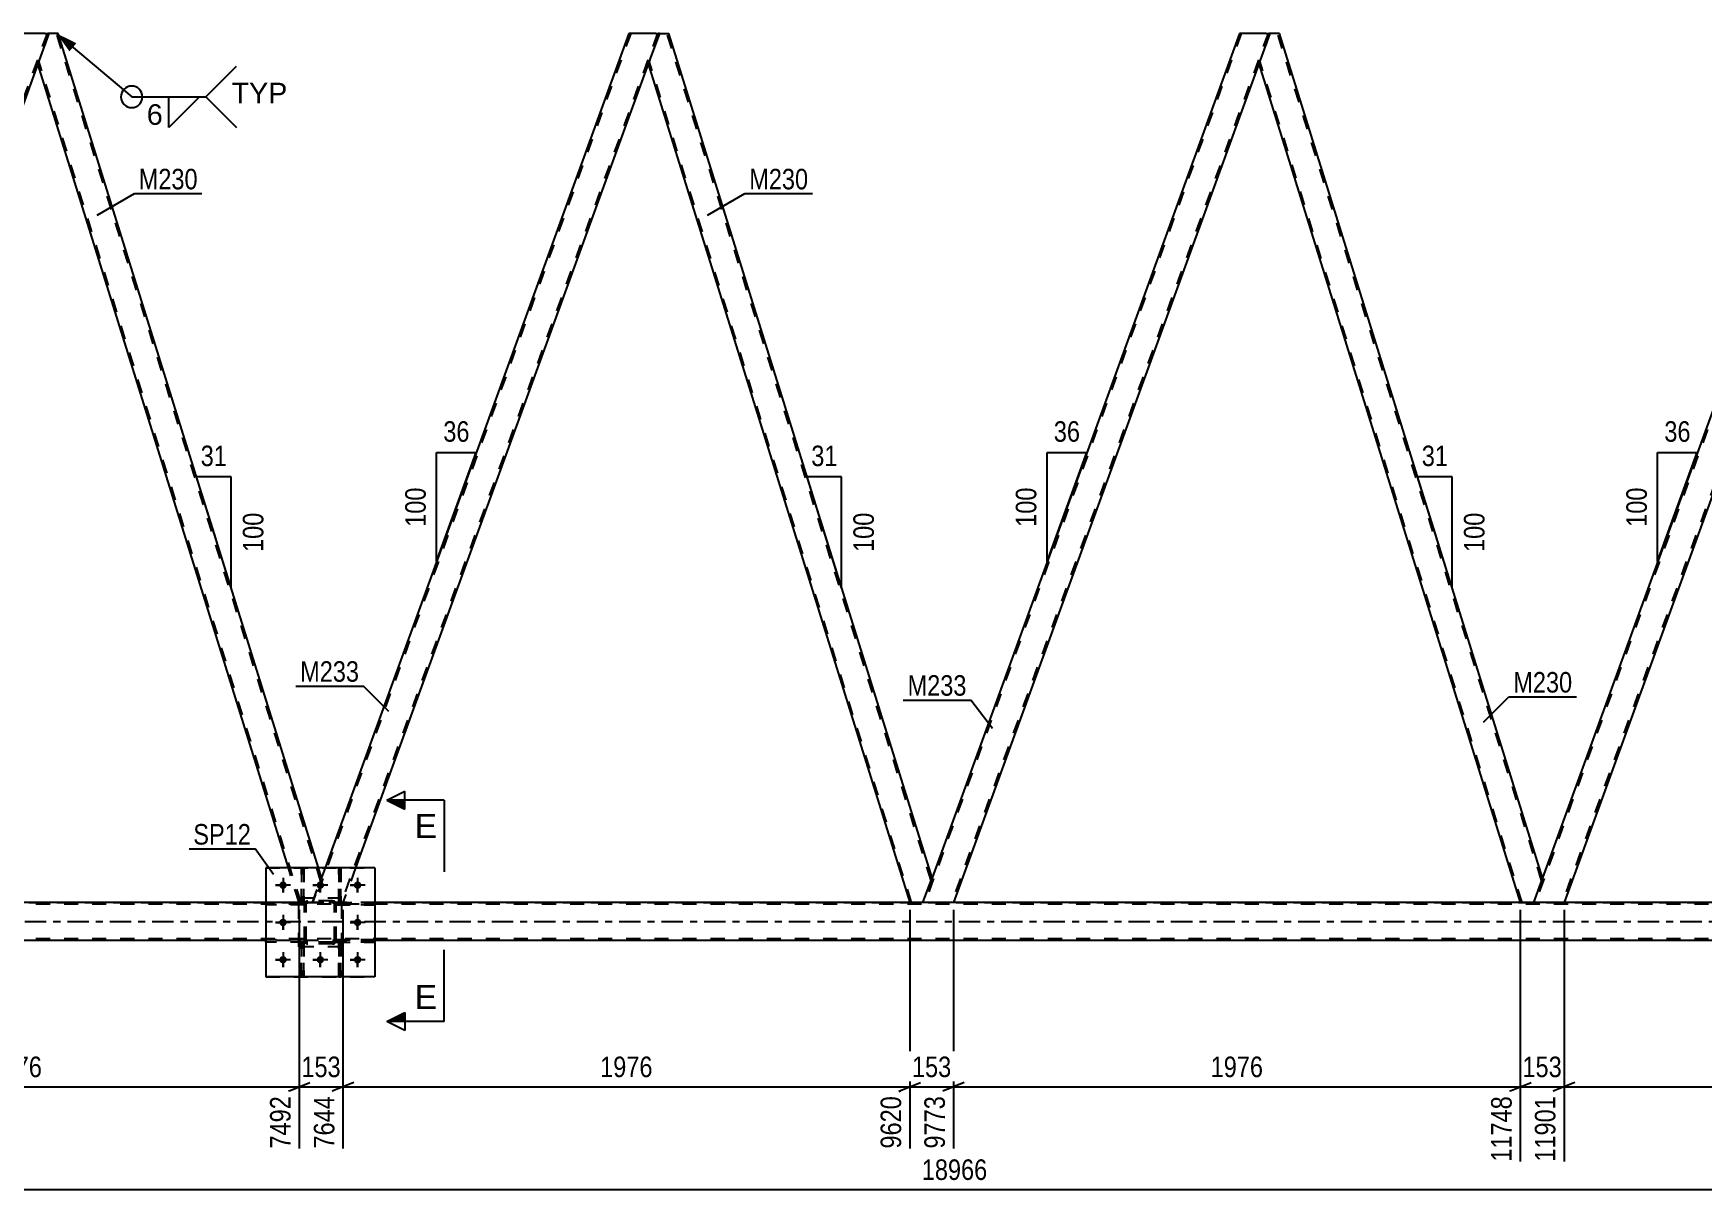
# Model space of a CAD drawing. Header units: millimetres. Extents: x 0 to 841, y 0 to 594.
# Drawn here: x 290.6 to 523.3, y 282 to 443.3 of the extents above; entities that cross this region are included whole.
import ezdxf

# ---------------------------------------------------------------- set-up
doc = ezdxf.new("R2010")
doc.units = ezdxf.units.MM
doc.linetypes.add('DXK_LINE_DOT2', pattern=[3.9198, 1.9599, -1.9599])
doc.linetypes.add('DXK_LINE_DOT3', pattern=[5.9187, 2.979, -0.9799, 0.9799, -0.9799])
doc.styles.add('Arial', font='ARIAL.TTF', dxfattribs={"height": 0.2})
doc.styles.add('Arial Narrow', font='ARIALN.TTF', dxfattribs={"height": 0.2})

# ---------------------------------------------------------------- blocks, each defined once
blk = doc.blocks.new('Part-404166562-4739 - 4656')
at = {"color": 7, "linetype": 'DXK_LINE_DOT2'}
for p, q in [((328.37, 322.04), (322.97, 322.04)), ((322.97, 321.72), (322.97, 322.04)), ((328.37, 321.72), (322.97, 321.72)), ((327.77, 321.72), (327.77, 322.04)), ((328.37, 322.04), (328.37, 321.72))]:
    blk.add_line(p, q, dxfattribs=at)
blk = doc.blocks.new('Part-404166562-4742 - 4656')
at = {"color": 7, "linetype": 'DXK_LINE_DOT2'}
for p, q in [((328.37, 316.84), (322.97, 316.84)), ((322.97, 316.52), (322.97, 316.84)), ((327.77, 316.52), (327.77, 316.84)), ((328.37, 316.84), (328.37, 316.52)), ((328.37, 316.52), (322.97, 316.52))]:
    blk.add_line(p, q, dxfattribs=at)
blk = doc.blocks.new('Part-404166562-4748 - 4656')
at = {"color": 2, "linetype": 'Continuous'}
blk.add_line((333.45, 326.88), (333.13, 326.88), dxfattribs=at)
at = {"color": 7, "linetype": 'DXK_LINE_DOT2'}
for p, q in [((333.13, 326.88), (333.13, 322.03)), ((333.45, 322.03), (333.45, 326.88)), ((333.13, 322.63), (333.45, 322.63)), ((333.13, 322.03), (333.45, 322.03))]:
    blk.add_line(p, q, dxfattribs=at)
blk = doc.blocks.new('Part-404166562-4751 - 4656')
at = {"color": 7, "linetype": 'DXK_LINE_DOT2'}
for p, q in [((328.25, 316.51), (327.93, 316.51)), ((327.93, 316.51), (327.93, 311.68)), ((327.93, 315.91), (328.25, 315.91)), ((328.25, 311.68), (328.25, 316.51)), ((327.93, 311.68), (328.25, 311.68))]:
    blk.add_line(p, q, dxfattribs=at)
blk = doc.blocks.new('Bolt-404166562-4755 - 4656')
at = {"color": 1, "linetype": 'Continuous'}
for p, q in [((324.33, 324.48), (325.03, 324.48)), ((325.37, 325.52), (325.37, 324.82)), ((325.37, 323.44), (325.37, 324.13)), ((326.41, 324.48), (325.72, 324.48)), ((329.53, 324.48), (330.23, 324.48)), ((330.57, 325.52), (330.57, 324.82)), ((330.57, 323.44), (330.57, 324.13)), ((331.61, 324.48), (330.92, 324.48)), ((334.73, 324.48), (335.43, 324.48)), ((335.77, 325.52), (335.77, 324.82)), ((335.77, 323.44), (335.77, 324.13)), ((336.81, 324.48), (336.12, 324.48)), ((324.33, 319.28), (325.03, 319.28)), ((325.37, 320.32), (325.37, 319.62)), ((325.37, 318.24), (325.37, 318.93)), ((326.41, 319.28), (325.72, 319.28)), ((334.73, 319.28), (335.43, 319.28)), ((335.77, 320.32), (335.77, 319.62)), ((335.77, 318.24), (335.77, 318.93)), ((336.81, 319.28), (336.12, 319.28)), ((325.37, 315.12), (325.37, 314.42)), ((330.57, 315.12), (330.57, 314.42)), ((335.77, 315.12), (335.77, 314.42)), ((324.33, 314.08), (325.03, 314.08)), ((325.37, 313.04), (325.37, 313.73)), ((326.41, 314.08), (325.72, 314.08)), ((329.53, 314.08), (330.23, 314.08)), ((330.57, 313.04), (330.57, 313.73)), ((331.61, 314.08), (330.92, 314.08)), ((334.73, 314.08), (335.43, 314.08)), ((335.77, 313.04), (335.77, 313.73)), ((336.81, 314.08), (336.12, 314.08))]:
    blk.add_line(p, q, dxfattribs=at)
blk = doc.blocks.new('Part-404166562-4691 - 4656')
at = {"color": 7, "linetype": 'DXK_LINE_DOT2'}
for p, q in [((338.17, 322.04), (332.77, 322.04)), ((332.77, 322.04), (332.77, 321.72)), ((332.77, 321.72), (338.17, 321.72)), ((333.37, 321.72), (333.37, 322.04)), ((338.17, 321.72), (338.17, 322.04))]:
    blk.add_line(p, q, dxfattribs=at)
blk = doc.blocks.new('Part-404166562-4694 - 4656')
at = {"color": 7, "linetype": 'DXK_LINE_DOT2'}
for p, q in [((338.17, 316.84), (332.77, 316.84)), ((332.77, 316.84), (332.77, 316.52)), ((333.37, 316.52), (333.37, 316.84)), ((338.17, 316.52), (338.17, 316.84)), ((332.77, 316.52), (338.17, 316.52))]:
    blk.add_line(p, q, dxfattribs=at)
blk = doc.blocks.new('Part-404166562-4697 - 4656')
at = {"color": 7, "linetype": 'DXK_LINE_DOT2'}
for p, q in [((328.37, 322.04), (322.97, 322.04)), ((322.97, 322.04), (322.97, 321.72)), ((328.37, 321.72), (322.97, 321.72)), ((327.77, 321.72), (327.77, 322.04)), ((328.37, 321.72), (328.37, 322.04))]:
    blk.add_line(p, q, dxfattribs=at)
blk = doc.blocks.new('Part-404166562-4698 - 4656')
at = {"color": 7, "linetype": 'DXK_LINE_DOT2'}
for p, q in [((328.37, 316.84), (322.97, 316.84)), ((322.97, 316.84), (322.97, 316.52)), ((327.77, 316.52), (327.77, 316.84)), ((328.37, 316.52), (328.37, 316.84)), ((328.37, 316.52), (322.97, 316.52))]:
    blk.add_line(p, q, dxfattribs=at)
blk = doc.blocks.new('Part-404166562-4701 - 4656')
at = {"color": 7, "linetype": 'DXK_LINE_DOT2'}
for p, q in [((327.93, 322.03), (327.93, 326.88)), ((327.93, 326.88), (328.25, 326.88)), ((328.25, 326.88), (328.25, 322.03)), ((327.93, 322.63), (328.25, 322.63)), ((327.93, 322.07), (327.93, 322.03)), ((328.25, 322.03), (327.93, 322.03))]:
    blk.add_line(p, q, dxfattribs=at)
blk = doc.blocks.new('Part-404166562-4704 - 4656')
at = {"color": 7, "linetype": 'DXK_LINE_DOT2'}
for p, q in [((332.77, 321.72), (332.77, 322.04)), ((332.77, 322.04), (338.17, 322.04)), ((338.17, 321.72), (332.77, 321.72)), ((333.37, 321.72), (333.37, 322.04)), ((338.17, 322.04), (338.17, 321.72))]:
    blk.add_line(p, q, dxfattribs=at)
blk = doc.blocks.new('Part-404166562-4707 - 4656')
at = {"color": 7, "linetype": 'DXK_LINE_DOT2'}
for p, q in [((333.13, 322.03), (333.13, 326.88)), ((333.13, 326.88), (333.45, 326.88)), ((333.45, 326.88), (333.45, 322.03)), ((333.13, 322.63), (333.45, 322.63)), ((333.45, 322.03), (333.13, 322.03))]:
    blk.add_line(p, q, dxfattribs=at)
blk = doc.blocks.new('Part-404166562-4745 - 4656')
at = {"color": 2, "linetype": 'Continuous'}
blk.add_line((328.25, 326.88), (327.93, 326.88), dxfattribs=at)
at = {"color": 7, "linetype": 'DXK_LINE_DOT2'}
for p, q in [((327.93, 326.88), (327.93, 322.03)), ((328.25, 322.03), (328.25, 326.88)), ((327.93, 322.63), (328.25, 322.63)), ((327.93, 322.03), (328.25, 322.03))]:
    blk.add_line(p, q, dxfattribs=at)
blk = doc.blocks.new('Part-404166562-4754 - 4656')
at = {"color": 7, "linetype": 'DXK_LINE_DOT2'}
for p, q in [((333.45, 316.51), (333.13, 316.51)), ((333.13, 316.51), (333.13, 311.68)), ((333.13, 315.91), (333.45, 315.91)), ((333.45, 311.68), (333.45, 316.51)), ((333.13, 311.68), (333.45, 311.68))]:
    blk.add_line(p, q, dxfattribs=at)
blk = doc.blocks.new('Part-404166562-4878 - 4656')
at = {"color": 7, "linetype": 'DXK_LINE_DOT2'}
for p, q in [((333.57, 322.68), (327.57, 322.68)), ((327.57, 315.88), (327.57, 322.68)), ((333.57, 315.88), (333.57, 322.68)), ((333.57, 315.88), (327.57, 315.88))]:
    blk.add_line(p, q, dxfattribs=at)
blk = doc.blocks.new('Part-404166562-4774 - 4656')
at = {"color": 7, "linetype": 'DXK_LINE_DOT2'}
for p, q in [((332.77, 316.52), (332.77, 316.84)), ((332.77, 316.84), (338.17, 316.84)), ((333.37, 316.52), (333.37, 316.84)), ((338.17, 316.84), (338.17, 316.52)), ((338.17, 316.52), (332.77, 316.52))]:
    blk.add_line(p, q, dxfattribs=at)
blk = doc.blocks.new('Bolt-404166562-4780 - 4656')
at = {"linetype": 'Continuous'}
for points in [[(325.89, 324.48, -1), (324.85, 324.48, -1)], [(331.09, 324.48, -1), (330.05, 324.48, -1)], [(336.29, 324.48, -1), (335.25, 324.48, -1)], [(325.89, 319.28, -1), (324.85, 319.28, -1)], [(336.29, 319.28, -1), (335.25, 319.28, -1)], [(325.89, 314.08, -1), (324.85, 314.08, -1)], [(331.09, 314.08, -1), (330.05, 314.08, -1)], [(336.29, 314.08, -1), (335.25, 314.08, -1)]]:
    blk.add_hatch(color=1, dxfattribs=at).paths.add_polyline_path(points)
at = {"color": 1, "linetype": 'Continuous'}
for p, q in [((326.41, 324.48), (324.33, 324.48)), ((325.37, 325.52), (325.37, 323.44)), ((331.61, 324.48), (329.53, 324.48)), ((330.57, 325.52), (330.57, 323.44)), ((336.81, 324.48), (334.73, 324.48)), ((335.77, 325.52), (335.77, 323.44)), ((326.41, 319.28), (324.33, 319.28)), ((325.37, 320.32), (325.37, 318.24)), ((336.81, 319.28), (334.73, 319.28)), ((335.77, 320.32), (335.77, 318.24)), ((325.37, 315.12), (325.37, 313.04)), ((330.57, 315.12), (330.57, 313.04)), ((335.77, 315.12), (335.77, 313.04)), ((326.41, 314.08), (324.33, 314.08)), ((331.61, 314.08), (329.53, 314.08)), ((336.81, 314.08), (334.73, 314.08))]:
    blk.add_line(p, q, dxfattribs=at)
blk = doc.blocks.new('Part-404166562-4785 - 4656')
at = {"color": 7, "linetype": 'DXK_LINE_DOT2'}
for p, q in [((458.98, 443.27), (414.86, 322.05)), ((462.73, 443.27), (418.6, 322.05)), ((462.98, 443.27), (461.43, 439.02)), ((462.94, 443.27), (462.83, 443.27)), ((462.98, 443.27), (462.94, 443.27)), ((415.87, 325.52), (414.6, 322.05)), ((418.86, 322.05), (414.6, 322.05))]:
    blk.add_line(p, q, dxfattribs=at)
at = {"color": 2, "linetype": 'Continuous'}
for p, q in [((458.72, 443.27), (415.87, 325.52)), ((462.47, 443.27), (458.72, 443.27)), ((462.47, 443.27), (462.98, 443.27)), ((461.43, 439.02), (418.86, 322.05))]:
    blk.add_line(p, q, dxfattribs=at)
blk = doc.blocks.new('Part-404166562-4790 - 4656')
at = {"color": 2, "linetype": 'Continuous'}
for p, q in [((462.98, 443.27), (461.43, 439.02)), ((464.3, 443.27), (462.98, 443.27)), ((501, 325.52), (464.3, 443.27)), ((461.43, 439.02), (497.89, 322.05)), ((500.73, 324.78), (499.74, 322.05)), ((501, 325.52), (500.73, 324.78))]:
    blk.add_line(p, q, dxfattribs=at)
at = {"color": 7, "linetype": 'DXK_LINE_DOT2'}
for p, q in [((500.87, 325.15), (464.05, 443.27)), ((498.14, 322.05), (461.57, 439.39)), ((500.98, 325.47), (500.73, 324.78)), ((499.74, 322.05), (497.89, 322.05))]:
    blk.add_line(p, q, dxfattribs=at)
blk = doc.blocks.new('Part-404166562-4936 - 4656')
at = {"color": 7, "linetype": 'DXK_LINE_DOT2'}
for p, q in [((373.85, 443.27), (329.72, 322.05)), ((377.59, 443.27), (333.47, 322.05)), ((377.85, 443.27), (376.3, 439.02)), ((377.81, 443.27), (377.7, 443.27)), ((377.85, 443.27), (377.81, 443.27)), ((331.23, 326.88), (329.47, 322.05)), ((335.48, 326.88), (333.73, 322.05)), ((333.73, 322.05), (329.47, 322.05))]:
    blk.add_line(p, q, dxfattribs=at)
at = {"color": 2, "linetype": 'Continuous'}
for p, q in [((373.59, 443.27), (331.23, 326.88)), ((377.34, 443.27), (373.59, 443.27)), ((377.34, 443.27), (377.85, 443.27)), ((376.3, 439.02), (335.48, 326.88))]:
    blk.add_line(p, q, dxfattribs=at)
blk = doc.blocks.new('Part-404166562-4827 - 4656')
at = {"color": 7, "linetype": 'DXK_LINE_DOT2'}
for p, q in [((727.98, 321.81), (64.47, 321.81)), ((152.71, 322.05), (727.98, 322.05)), ((338.17, 322.05), (322.97, 322.05)), ((727.98, 317.01), (64.47, 317.01)), ((338.17, 316.77), (322.97, 316.77))]:
    blk.add_line(p, q, dxfattribs=at)
at = {"color": 2, "linetype": 'Continuous'}
for p, q in [((322.97, 322.05), (167.91, 322.05)), ((578.39, 322.05), (338.17, 322.05)), ((322.97, 316.77), (167.91, 316.77)), ((578.39, 316.77), (338.17, 316.77))]:
    blk.add_line(p, q, dxfattribs=at)
at = {"color": 7, "linetype": 'DXK_LINE_DOT3'}
blk.add_line((64.47, 319.41), (727.98, 319.41), dxfattribs=at)
blk = doc.blocks.new('Part-404166562-4853 - 4656')
at = {"color": 2, "linetype": 'Continuous'}
for p, q in [((338.17, 326.88), (322.97, 326.88)), ((322.97, 326.88), (322.97, 311.68)), ((338.17, 326.88), (338.17, 311.68)), ((338.17, 311.68), (322.97, 311.68))]:
    blk.add_line(p, q, dxfattribs=at)
blk = doc.blocks.new('Part-404166562-4859 - 4656')
at = {"color": 7, "linetype": 'DXK_LINE_DOT2'}
for p, q in [((328.37, 321.8), (328.41, 321.98)), ((328.41, 321.98), (328.37, 321.8)), ((328.37, 316.76), (328.37, 321.8)), ((328.61, 321.8), (328.63, 321.89)), ((328.61, 316.76), (328.61, 321.8)), ((328.63, 321.89), (328.68, 321.97)), ((328.67, 322.24), (328.85, 322.28)), ((328.85, 322.28), (328.67, 322.24)), ((328.68, 321.97), (328.76, 322.02)), ((328.76, 322.02), (328.85, 322.04)), ((332.29, 322.28), (328.85, 322.28)), ((328.85, 322.04), (332.29, 322.04)), ((332.29, 322.28), (332.48, 322.24)), ((332.48, 322.24), (332.29, 322.28)), ((332.29, 322.04), (332.39, 322.02)), ((332.39, 322.02), (332.46, 321.97)), ((332.46, 321.97), (332.52, 321.89)), ((332.52, 321.89), (332.53, 321.8)), ((332.53, 316.76), (332.53, 321.8)), ((332.74, 321.98), (332.77, 321.8)), ((332.77, 321.8), (332.74, 321.98)), ((332.77, 316.76), (332.77, 321.8)), ((328.41, 316.57), (328.37, 316.76)), ((328.37, 316.76), (328.41, 316.57)), ((328.63, 316.66), (328.61, 316.76)), ((328.68, 316.59), (328.63, 316.66)), ((328.76, 316.53), (328.68, 316.59)), ((332.46, 316.59), (332.39, 316.53)), ((332.52, 316.66), (332.46, 316.59)), ((332.53, 316.76), (332.52, 316.66)), ((332.77, 316.76), (332.74, 316.57)), ((332.74, 316.57), (332.77, 316.76)), ((328.85, 316.28), (328.67, 316.31)), ((328.67, 316.31), (328.85, 316.28)), ((328.85, 316.52), (328.76, 316.53)), ((332.29, 316.52), (328.85, 316.52)), ((332.29, 316.28), (328.85, 316.28)), ((332.39, 316.53), (332.29, 316.52)), ((332.48, 316.31), (332.29, 316.28)), ((332.29, 316.28), (332.48, 316.31))]:
    blk.add_line(p, q, dxfattribs=at)
at = {"color": 7, "linetype": 'DXK_LINE_DOT3'}
blk.add_line((330.57, 319.28), (330.57, 319.28), dxfattribs=at)
at = {"color": 7, "linetype": 'DXK_LINE_DOT2'}
for centre, start, end in [((328.85, 321.8), 112.5, 157.5), ((328.85, 321.8), 112.5, 157.5), ((332.29, 321.8), 22.5, 67.5), ((332.29, 321.8), 22.5, 67.5), ((328.85, 316.76), 202.5, 247.5), ((328.85, 316.76), 202.5, 247.5), ((332.29, 316.76), 292.5, 337.5), ((332.29, 316.76), 292.5, 337.5)]:
    blk.add_arc(centre, 0.48, start, end, dxfattribs=at)
blk = doc.blocks.new('Part-404166562-4876 - 4656')
at = {"color": 7, "linetype": 'DXK_LINE_DOT2'}
for p, q in [((322.97, 326.88), (338.17, 326.88)), ((322.97, 326.88), (322.97, 311.68)), ((338.17, 326.88), (338.17, 311.68)), ((322.97, 311.68), (338.17, 311.68))]:
    blk.add_line(p, q, dxfattribs=at)
blk = doc.blocks.new('Part-404166562-4877 - 4656')
at = {"color": 7, "linetype": 'DXK_LINE_DOT2'}
for p, q in [((328.37, 321.8), (328.41, 321.98)), ((328.41, 321.98), (328.37, 321.8)), ((328.37, 316.76), (328.37, 321.8)), ((328.61, 321.8), (328.63, 321.89)), ((328.61, 316.76), (328.61, 321.8)), ((328.63, 321.89), (328.68, 321.97)), ((328.67, 322.24), (328.85, 322.28)), ((328.85, 322.28), (328.67, 322.24)), ((328.68, 321.97), (328.76, 322.02)), ((328.76, 322.02), (328.85, 322.04)), ((332.29, 322.28), (328.85, 322.28)), ((328.85, 322.04), (332.29, 322.04)), ((332.29, 322.28), (332.48, 322.24)), ((332.48, 322.24), (332.29, 322.28)), ((332.29, 322.04), (332.39, 322.02)), ((332.39, 322.02), (332.46, 321.97)), ((332.46, 321.97), (332.52, 321.89)), ((332.52, 321.89), (332.53, 321.8)), ((332.53, 316.76), (332.53, 321.8)), ((332.74, 321.98), (332.77, 321.8)), ((332.77, 321.8), (332.74, 321.98)), ((332.77, 316.76), (332.77, 321.8)), ((328.41, 316.57), (328.37, 316.76)), ((328.37, 316.76), (328.41, 316.57)), ((328.63, 316.66), (328.61, 316.76)), ((328.68, 316.59), (328.63, 316.66)), ((328.76, 316.53), (328.68, 316.59)), ((332.46, 316.59), (332.39, 316.53)), ((332.52, 316.66), (332.46, 316.59)), ((332.53, 316.76), (332.52, 316.66)), ((332.77, 316.76), (332.74, 316.57)), ((332.74, 316.57), (332.77, 316.76)), ((328.85, 316.28), (328.67, 316.31)), ((328.67, 316.31), (328.85, 316.28)), ((328.85, 316.52), (328.76, 316.53)), ((332.29, 316.52), (328.85, 316.52)), ((332.29, 316.28), (328.85, 316.28)), ((332.39, 316.53), (332.29, 316.52)), ((332.48, 316.31), (332.29, 316.28)), ((332.29, 316.28), (332.48, 316.31))]:
    blk.add_line(p, q, dxfattribs=at)
at = {"color": 7, "linetype": 'DXK_LINE_DOT3'}
blk.add_line((330.57, 319.28), (330.57, 319.28), dxfattribs=at)
at = {"color": 7, "linetype": 'DXK_LINE_DOT2'}
for centre, start, end in [((328.85, 321.8), 112.5, 157.5), ((328.85, 321.8), 112.5, 157.5), ((332.29, 321.8), 22.5, 67.5), ((332.29, 321.8), 22.5, 67.5), ((328.85, 316.76), 202.5, 247.5), ((328.85, 316.76), 202.5, 247.5), ((332.29, 316.76), 292.5, 337.5), ((332.29, 316.76), 292.5, 337.5)]:
    blk.add_arc(centre, 0.48, start, end, dxfattribs=at)
blk = doc.blocks.new('Part-404166562-4879 - 4656')
at = {"color": 7, "linetype": 'DXK_LINE_DOT2'}
for p, q in [((333.57, 322.68), (327.57, 322.68)), ((327.57, 315.88), (327.57, 322.68)), ((333.57, 315.88), (333.57, 322.68)), ((333.57, 315.88), (327.57, 315.88))]:
    blk.add_line(p, q, dxfattribs=at)
blk = doc.blocks.new('Part-404166562-4915 - 4656')
at = {"color": 7, "linetype": 'DXK_LINE_DOT2'}
for p, q in [((327.93, 311.68), (327.93, 316.51)), ((327.93, 316.51), (328.25, 316.51)), ((327.93, 315.91), (328.25, 315.91)), ((328.25, 316.51), (328.25, 311.68)), ((328.25, 311.68), (327.93, 311.68))]:
    blk.add_line(p, q, dxfattribs=at)
blk = doc.blocks.new('Part-404166562-4916 - 4656')
at = {"color": 7, "linetype": 'DXK_LINE_DOT2'}
for p, q in [((333.13, 311.68), (333.13, 316.51)), ((333.13, 316.51), (333.45, 316.51)), ((333.13, 315.91), (333.45, 315.91)), ((333.45, 316.51), (333.45, 311.68)), ((333.45, 311.68), (333.13, 311.68))]:
    blk.add_line(p, q, dxfattribs=at)
blk = doc.blocks.new('Part-404166562-4926 - 4656')
at = {"color": 7, "linetype": 'DXK_LINE_DOT2'}
for p, q in [((544.11, 443.27), (499.99, 322.05)), ((547.86, 443.27), (503.74, 322.05)), ((548.11, 443.27), (546.57, 439.02)), ((548.08, 443.27), (547.97, 443.27)), ((548.11, 443.27), (548.08, 443.27)), ((501, 325.52), (499.74, 322.05)), ((503.99, 322.05), (499.74, 322.05))]:
    blk.add_line(p, q, dxfattribs=at)
at = {"color": 2, "linetype": 'Continuous'}
for p, q in [((543.86, 443.27), (501, 325.52)), ((547.6, 443.27), (543.86, 443.27)), ((547.6, 443.27), (548.11, 443.27)), ((546.57, 439.02), (503.99, 322.05))]:
    blk.add_line(p, q, dxfattribs=at)
blk = doc.blocks.new('Part-404166562-4931 - 4656')
at = {"color": 2, "linetype": 'Continuous'}
for p, q in [((377.85, 443.27), (376.3, 439.02)), ((377.85, 443.27), (379.16, 443.27)), ((415.87, 325.52), (379.16, 443.27)), ((376.3, 439.02), (412.76, 322.05)), ((414.6, 322.05), (415.87, 325.52))]:
    blk.add_line(p, q, dxfattribs=at)
at = {"color": 7, "linetype": 'DXK_LINE_DOT2'}
for p, q in [((415.73, 325.15), (378.91, 443.27)), ((413.01, 322.05), (376.43, 439.39)), ((414.6, 322.05), (412.76, 322.05))]:
    blk.add_line(p, q, dxfattribs=at)
blk = doc.blocks.new('Part-404166562-4941 - 4656')
at = {"color": 2, "linetype": 'Continuous'}
for p, q in [((292.71, 443.27), (291.17, 439.02)), ((294.03, 443.27), (292.71, 443.27)), ((330.31, 326.88), (294.03, 443.27)), ((326.12, 326.88), (291.17, 439.02))]:
    blk.add_line(p, q, dxfattribs=at)
at = {"color": 7, "linetype": 'DXK_LINE_DOT2'}
for p, q in [((330.6, 325.15), (293.78, 443.27)), ((327.88, 322.05), (291.3, 439.39)), ((327.62, 322.05), (326.12, 326.88)), ((330.73, 325.52), (330.31, 326.88)), ((329.47, 322.05), (330.73, 325.52)), ((327.62, 322.05), (329.47, 322.05))]:
    blk.add_line(p, q, dxfattribs=at)
blk = doc.blocks.new('Part-404166562-4946 - 4656')
at = {"color": 7, "linetype": 'DXK_LINE_DOT2'}
for p, q in [((288.71, 443.27), (244.59, 322.05)), ((292.46, 443.27), (248.34, 322.05)), ((292.71, 443.27), (291.17, 439.02)), ((292.67, 443.27), (292.56, 443.27)), ((292.71, 443.27), (292.67, 443.27)), ((245.6, 325.52), (244.33, 322.05)), ((248.59, 322.05), (244.33, 322.05))]:
    blk.add_line(p, q, dxfattribs=at)
at = {"color": 2, "linetype": 'Continuous'}
for p, q in [((288.46, 443.27), (245.6, 325.52)), ((292.2, 443.27), (288.46, 443.27)), ((292.2, 443.27), (292.71, 443.27)), ((291.17, 439.02), (248.59, 322.05))]:
    blk.add_line(p, q, dxfattribs=at)
blk = doc.blocks.new('StraightDimension-404166562-30977 - 4656')
at = {"color": 7, "linetype": 'Continuous'}
for p, q in [((327.62, 321.05), (327.62, 287.75)), ((333.73, 321.05), (333.73, 287.75)), ((326.12, 295.76), (329.12, 296.96)), ((327.62, 296.36), (333.73, 296.36)), ((335.23, 296.96), (332.23, 295.76))]:
    blk.add_line(p, q, dxfattribs=at)
at = {"color": 0}
blk.add_wipeout([(334.02, 297.11), (334.02, 301.31), (327.33, 301.31), (327.33, 297.11)], dxfattribs=at)
at = {"color": 0, "linetype": 'Continuous'}
blk.add_wipeout([(333.13, 295.66), (328.93, 295.66), (328.93, 287.15), (333.13, 287.15)], dxfattribs=at)
at = {"color": 3, "style": 'Arial Narrow'}
blk.add_text('153', height=2.863, dxfattribs=at).set_placement((327.93, 297.71))
at = {"color": 3, "linetype": 'Continuous', "style": 'Arial Narrow'}
blk.add_text('7644', height=2.863, rotation=90.0002, dxfattribs=at).set_placement((332.53, 287.75))
blk = doc.blocks.new('StraightDimension-404166562-30978 - 4656')
at = {"color": 7, "linetype": 'Continuous'}
for p, q in [((248.59, 321.05), (248.59, 287.75)), ((327.62, 321.05), (327.62, 287.75)), ((250.09, 296.96), (247.09, 295.76)), ((248.59, 296.36), (327.62, 296.36)), ((326.12, 295.76), (329.12, 296.96))]:
    blk.add_line(p, q, dxfattribs=at)
at = {"color": 0}
blk.add_wipeout([(292.36, 297.11), (292.36, 301.31), (283.85, 301.31), (283.85, 297.11)], dxfattribs=at)
at = {"color": 0, "linetype": 'Continuous'}
blk.add_wipeout([(327.02, 295.66), (322.82, 295.66), (322.82, 287.15), (327.02, 287.15)], dxfattribs=at)
at = {"color": 3, "style": 'Arial Narrow'}
blk.add_text('1976', height=2.863, dxfattribs=at).set_placement((284.45, 297.71))
at = {"color": 3, "linetype": 'Continuous', "style": 'Arial Narrow'}
blk.add_text('7492', height=2.863, rotation=90.0002, dxfattribs=at).set_placement((326.42, 287.75))
blk = doc.blocks.new('StraightDimension-404166562-30976 - 4656')
at = {"color": 7, "linetype": 'Continuous'}
for p, q in [((333.73, 321.05), (333.73, 287.75)), ((412.76, 321.05), (412.76, 287.75)), ((335.23, 296.96), (332.23, 295.76)), ((333.73, 296.36), (412.76, 296.36)), ((411.26, 295.76), (414.26, 296.96))]:
    blk.add_line(p, q, dxfattribs=at)
at = {"color": 0}
blk.add_wipeout([(377.5, 297.11), (377.5, 301.31), (368.99, 301.31), (368.99, 297.11)], dxfattribs=at)
at = {"color": 0, "linetype": 'Continuous'}
blk.add_wipeout([(412.16, 295.66), (407.96, 295.66), (407.96, 287.15), (412.16, 287.15)], dxfattribs=at)
at = {"color": 3, "style": 'Arial Narrow'}
blk.add_text('1976', height=2.863, dxfattribs=at).set_placement((369.59, 297.71))
at = {"color": 3, "linetype": 'Continuous', "style": 'Arial Narrow'}
blk.add_text('9620', height=2.863, rotation=90.0002, dxfattribs=at).set_placement((411.56, 287.75))
blk = doc.blocks.new('StraightDimension-404166562-5814 - 4656')
at = {"color": 7, "linetype": 'Continuous'}
blk.add_line((53.61, 282.02), (784.42, 282.02), dxfattribs=at)
at = {"color": 0}
blk.add_wipeout([(424.18, 282.77), (424.18, 286.97), (413.84, 286.97), (413.84, 282.77)], dxfattribs=at)
at = {"color": 3, "style": 'Arial Narrow'}
blk.add_text('18966', height=2.863, dxfattribs=at).set_placement((414.44, 283.37))
blk = doc.blocks.new('AngleDimension-404166562-34506 - 4656')
at = {"color": 7, "linetype": 'Continuous'}
for p, q in [((401.17, 372.68), (398.44, 381.42)), ((403.26, 381.42), (398.44, 381.42)), ((403.26, 365.95), (398.44, 381.42)), ((403.26, 365.95), (403.26, 381.42))]:
    blk.add_line(p, q, dxfattribs=at)
at = {"color": 0}
for points in [[(403.28, 382.32), (403.28, 386.52), (398.43, 386.52), (398.43, 382.32)], [(408.36, 377.03), (404.16, 377.03), (404.16, 370.35), (408.36, 370.35)]]:
    blk.add_wipeout(points, dxfattribs=at)
at = {"color": 3, "style": 'Arial Narrow'}
blk.add_text('31', height=2.863, dxfattribs=at).set_placement((399.03, 382.92))
blk.add_text('100', height=2.863, rotation=90.0002, dxfattribs=at).set_placement((407.76, 370.95))
blk = doc.blocks.new('AngleDimension-404166562-34492 - 4656')
at = {"color": 7, "linetype": 'Continuous'}
for p, q in [((316.03, 372.68), (313.31, 381.42)), ((318.13, 381.42), (313.31, 381.42)), ((318.13, 365.95), (313.31, 381.42)), ((318.13, 365.95), (318.13, 381.42))]:
    blk.add_line(p, q, dxfattribs=at)
at = {"color": 0}
for points in [[(318.15, 382.32), (318.15, 386.52), (313.29, 386.52), (313.29, 382.32)], [(323.23, 377.03), (319.03, 377.03), (319.03, 370.35), (323.23, 370.35)]]:
    blk.add_wipeout(points, dxfattribs=at)
at = {"color": 3, "style": 'Arial Narrow'}
blk.add_text('31', height=2.863, dxfattribs=at).set_placement((313.89, 382.92))
blk.add_text('100', height=2.863, rotation=90.0002, dxfattribs=at).set_placement((322.63, 370.95))
blk = doc.blocks.new('StraightDimension-404166562-30973 - 4656')
at = {"color": 7, "linetype": 'Continuous'}
for p, q in [((497.89, 321.05), (497.89, 285.92)), ((503.99, 321.05), (503.99, 285.92)), ((496.39, 295.76), (499.39, 296.96)), ((497.89, 296.36), (503.99, 296.36)), ((505.49, 296.96), (502.49, 295.76))]:
    blk.add_line(p, q, dxfattribs=at)
at = {"color": 0}
blk.add_wipeout([(504.29, 297.11), (504.29, 301.31), (497.6, 301.31), (497.6, 297.11)], dxfattribs=at)
at = {"color": 0, "linetype": 'Continuous'}
blk.add_wipeout([(503.39, 295.66), (499.19, 295.66), (499.19, 285.32), (503.39, 285.32)], dxfattribs=at)
at = {"color": 3, "style": 'Arial Narrow'}
blk.add_text('153', height=2.863, dxfattribs=at).set_placement((498.2, 297.71))
at = {"color": 3, "linetype": 'Continuous', "style": 'Arial Narrow'}
blk.add_text('11901', height=2.863, rotation=90.0002, dxfattribs=at).set_placement((502.79, 285.92))
blk = doc.blocks.new('AngleDimension-404166562-34419 - 4656')
at = {"color": 7, "linetype": 'Continuous'}
for p, q in [((431.91, 384.82), (437.45, 384.82)), ((431.91, 369.6), (437.45, 384.82)), ((431.91, 369.6), (431.91, 384.82)), ((436.93, 383.4), (437.45, 384.82))]:
    blk.add_line(p, q, dxfattribs=at)
at = {"color": 0}
for points in [[(437.11, 385.72), (437.11, 389.92), (432.25, 389.92), (432.25, 385.72)], [(431.01, 380.55), (426.81, 380.55), (426.81, 373.86), (431.01, 373.86)]]:
    blk.add_wipeout(points, dxfattribs=at)
at = {"color": 3, "style": 'Arial Narrow'}
blk.add_text('36', height=2.863, dxfattribs=at).set_placement((432.85, 386.32))
blk.add_text('100', height=2.863, rotation=90.0002, dxfattribs=at).set_placement((430.41, 374.46))
blk = doc.blocks.new('StraightDimension-404166562-30972 - 4656')
at = {"color": 7, "linetype": 'Continuous'}
for p, q in [((503.99, 321.05), (503.99, 285.92)), ((583.03, 321.05), (583.03, 285.92)), ((505.49, 296.96), (502.49, 295.76)), ((503.99, 296.36), (583.03, 296.36)), ((581.53, 295.76), (584.53, 296.96))]:
    blk.add_line(p, q, dxfattribs=at)
at = {"color": 0}
blk.add_wipeout([(547.77, 297.11), (547.77, 301.31), (539.25, 301.31), (539.25, 297.11)], dxfattribs=at)
at = {"color": 0, "linetype": 'Continuous'}
blk.add_wipeout([(582.43, 295.66), (578.23, 295.66), (578.23, 285.32), (582.43, 285.32)], dxfattribs=at)
at = {"color": 3, "style": 'Arial Narrow'}
blk.add_text('1976', height=2.863, dxfattribs=at).set_placement((539.85, 297.71))
at = {"color": 3, "linetype": 'Continuous', "style": 'Arial Narrow'}
blk.add_text('13877', height=2.863, rotation=90.0002, dxfattribs=at).set_placement((581.83, 285.92))
blk = doc.blocks.new('StraightDimension-404166562-30974 - 4656')
at = {"color": 7, "linetype": 'Continuous'}
for p, q in [((418.86, 321.05), (418.86, 287.75)), ((497.89, 321.05), (497.89, 285.92)), ((420.36, 296.96), (417.36, 295.76)), ((418.86, 296.36), (497.89, 296.36)), ((496.39, 295.76), (499.39, 296.96))]:
    blk.add_line(p, q, dxfattribs=at)
at = {"color": 0}
blk.add_wipeout([(462.63, 297.11), (462.63, 301.31), (454.12, 301.31), (454.12, 297.11)], dxfattribs=at)
at = {"color": 0, "linetype": 'Continuous'}
blk.add_wipeout([(497.29, 295.66), (493.09, 295.66), (493.09, 285.32), (497.29, 285.32)], dxfattribs=at)
at = {"color": 3, "style": 'Arial Narrow'}
blk.add_text('1976', height=2.863, dxfattribs=at).set_placement((454.72, 297.71))
at = {"color": 3, "linetype": 'Continuous', "style": 'Arial Narrow'}
blk.add_text('11748', height=2.863, rotation=90.0002, dxfattribs=at).set_placement((496.69, 285.92))
blk = doc.blocks.new('StraightDimension-404166562-30975 - 4656')
at = {"color": 7, "linetype": 'Continuous'}
for p, q in [((412.76, 321.05), (412.76, 287.75)), ((418.86, 321.05), (418.86, 287.75)), ((411.26, 295.76), (414.26, 296.96)), ((412.76, 296.36), (418.86, 296.36)), ((420.36, 296.96), (417.36, 295.76))]:
    blk.add_line(p, q, dxfattribs=at)
at = {"color": 0}
blk.add_wipeout([(419.15, 297.11), (419.15, 301.31), (412.47, 301.31), (412.47, 297.11)], dxfattribs=at)
at = {"color": 0, "linetype": 'Continuous'}
blk.add_wipeout([(418.26, 295.66), (414.06, 295.66), (414.06, 287.15), (418.26, 287.15)], dxfattribs=at)
at = {"color": 3, "style": 'Arial Narrow'}
blk.add_text('153', height=2.863, dxfattribs=at).set_placement((413.07, 297.71))
at = {"color": 3, "linetype": 'Continuous', "style": 'Arial Narrow'}
blk.add_text('9773', height=2.863, rotation=90.0002, dxfattribs=at).set_placement((417.66, 287.75))
blk = doc.blocks.new('AngleDimension-404166562-34405 - 4656')
at = {"color": 7, "linetype": 'Continuous'}
for p, q in [((346.77, 384.82), (352.31, 384.82)), ((346.77, 369.6), (352.31, 384.82)), ((346.77, 369.6), (346.77, 384.82)), ((351.8, 383.4), (352.31, 384.82))]:
    blk.add_line(p, q, dxfattribs=at)
at = {"color": 0}
for points in [[(351.97, 385.72), (351.97, 389.92), (347.12, 389.92), (347.12, 385.72)], [(345.87, 380.55), (341.67, 380.55), (341.67, 373.86), (345.87, 373.86)]]:
    blk.add_wipeout(points, dxfattribs=at)
at = {"color": 3, "style": 'Arial Narrow'}
blk.add_text('36', height=2.863, dxfattribs=at).set_placement((347.72, 386.32))
blk.add_text('100', height=2.863, rotation=90.0002, dxfattribs=at).set_placement((345.27, 374.46))
blk = doc.blocks.new('AngleDimension-404166562-34433 - 4656')
at = {"color": 7, "linetype": 'Continuous'}
for p, q in [((517.04, 384.82), (522.58, 384.82)), ((517.04, 369.6), (522.58, 384.82)), ((517.04, 369.6), (517.04, 384.82)), ((522.07, 383.4), (522.58, 384.82))]:
    blk.add_line(p, q, dxfattribs=at)
at = {"color": 0}
for points in [[(522.24, 385.72), (522.24, 389.92), (517.38, 389.92), (517.38, 385.72)], [(516.14, 380.55), (511.94, 380.55), (511.94, 373.86), (516.14, 373.86)]]:
    blk.add_wipeout(points, dxfattribs=at)
at = {"color": 3, "style": 'Arial Narrow'}
blk.add_text('36', height=2.863, dxfattribs=at).set_placement((517.98, 386.32))
blk.add_text('100', height=2.863, rotation=90.0002, dxfattribs=at).set_placement((515.54, 374.46))
blk = doc.blocks.new('AngleDimension-404166562-34520 - 4656')
at = {"color": 7, "linetype": 'Continuous'}
for p, q in [((486.3, 372.68), (483.58, 381.42)), ((488.4, 381.42), (483.58, 381.42)), ((488.4, 365.95), (483.58, 381.42)), ((488.4, 365.95), (488.4, 381.42))]:
    blk.add_line(p, q, dxfattribs=at)
at = {"color": 0}
for points in [[(488.42, 382.32), (488.42, 386.52), (483.56, 386.52), (483.56, 382.32)], [(493.5, 377.03), (489.3, 377.03), (489.3, 370.35), (493.5, 370.35)]]:
    blk.add_wipeout(points, dxfattribs=at)
at = {"color": 3, "style": 'Arial Narrow'}
blk.add_text('31', height=2.863, dxfattribs=at).set_placement((484.16, 382.92))
blk.add_text('100', height=2.863, rotation=90.0002, dxfattribs=at).set_placement((492.9, 370.95))
blk = doc.blocks.new('Mark-404166562-4849 - 4656')
at = {"color": 0}
blk.add_wipeout([(320.9, 330.14), (320.9, 333.14), (312.86, 333.14), (312.86, 330.14)], dxfattribs=at)
blk.add_wipeout([(320.9, 330.14), (320.9, 333.14), (312.86, 333.14), (312.86, 330.14)], dxfattribs=at)
at = {"color": 30, "linetype": 'Continuous'}
for p in [(312.26, 329.54), (324.03, 325.95)]:
    blk.add_line(p, (321.5, 329.54), dxfattribs=at)
at = {"color": 3, "style": 'Arial Narrow'}
blk.add_text('SP12', height=2.863, dxfattribs=at).set_placement((312.86, 330.14))
blk = doc.blocks.new('WeldMark-404166562-30472 - 4656')
at = {"linetype": 'Continuous'}
blk.add_hatch(color=30, dxfattribs=at).paths.add_polyline_path([(295.59, 440.76), (293.78, 443.27), (296.56, 441.91)])
at = {"color": 30, "linetype": 'Continuous'}
blk.add_line((293.78, 443.27), (304.27, 434.42), dxfattribs=at)
at = {"color": 3, "linetype": 'Continuous'}
for q in [(318.88, 438.71), (318.88, 430.14)]:
    blk.add_line((314.59, 434.42), q, dxfattribs=at)
blk.add_arc((304.27, 434.42), 1.5, 90, 270, dxfattribs=at)
at = {"color": 0}
blk.add_wipeout([(308.79, 430.32), (308.79, 433.72), (306.17, 433.72), (306.17, 430.32)], dxfattribs=at)
at = {"color": 30, "linetype": 'Continuous'}
blk.add_line((304.27, 434.42), (314.59, 434.42), dxfattribs=at)
at = {"color": 3, "linetype": 'Continuous'}
for p, q in [((309.45, 434.42), (313.74, 434.42)), ((313.74, 434.42), (309.45, 430.14)), ((309.45, 430.14), (309.45, 434.42))]:
    blk.add_line(p, q, dxfattribs=at)
blk.add_arc((304.27, 434.42), 1.5, 270, 90, dxfattribs=at)
at = {"color": 3, "style": 'Arial'}
blk.add_text('6', height=2.87, dxfattribs=at).set_placement((306.37, 430.52))
at = {"color": 0, "linetype": 'Continuous'}
blk.add_wipeout([(325.97, 433.52), (325.97, 436.52), (318.19, 436.52), (318.19, 433.52)], dxfattribs=at)
blk.add_wipeout([(325.97, 433.52), (325.97, 436.52), (318.19, 436.52), (318.19, 433.52)], dxfattribs=at)
at = {"color": 3, "linetype": 'Continuous', "style": 'Arial'}
blk.add_text('TYP', height=2.865, dxfattribs=at).set_placement((318.19, 433.52))
blk = doc.blocks.new('Mark-404166562-53089 - 4656')
at = {"color": 0}
blk.add_wipeout([(398.6, 421.52), (398.6, 424.52), (390.38, 424.52), (390.38, 421.52)], dxfattribs=at)
blk.add_wipeout([(398.6, 421.52), (398.6, 424.52), (390.38, 424.52), (390.38, 421.52)], dxfattribs=at)
at = {"color": 30, "linetype": 'Continuous'}
for p, q in [((384.58, 417.92), (389.78, 420.92)), ((389.78, 420.92), (399.2, 420.92))]:
    blk.add_line(p, q, dxfattribs=at)
at = {"color": 3, "style": 'Arial Narrow'}
blk.add_text('M230', height=2.863, dxfattribs=at).set_placement((390.38, 421.52))
blk = doc.blocks.new('SectionMark-404166562-6022 - 4656')
at = {"linetype": 'Continuous'}
for points in [[(342.34, 336.33), (342.34, 335.08), (339.84, 336.33)], [(342.34, 306.7), (342.34, 305.45), (339.84, 305.45)]]:
    blk.add_hatch(color=6, dxfattribs=at).paths.add_polyline_path(points)
at = {"color": 6, "linetype": 'Continuous'}
for p, q in [((339.84, 336.33), (342.34, 337.58)), ((342.34, 335.08), (342.34, 337.58)), ((347.84, 336.33), (339.84, 336.33)), ((339.84, 336.33), (342.34, 335.08)), ((339.84, 305.45), (342.34, 306.7)), ((347.84, 305.45), (339.84, 305.45)), ((342.34, 304.2), (339.84, 305.45)), ((342.34, 306.7), (342.34, 304.2))]:
    blk.add_line(p, q, dxfattribs=at)
at = {"color": 0, "linetype": 'Continuous'}
for points in [[(346.84, 331.08), (346.84, 334.58), (343.73, 334.58), (343.73, 331.08)], [(346.84, 307.2), (346.84, 310.7), (343.73, 310.7), (343.73, 307.2)]]:
    blk.add_wipeout(points, dxfattribs=at)
at = {"color": 6, "linetype": 'Continuous'}
for p, q in [((347.84, 336.33), (347.84, 326.33)), ((347.84, 305.45), (347.84, 315.45))]:
    blk.add_line(p, q, dxfattribs=at)
at = {"color": 3, "linetype": 'Continuous', "style": 'Arial'}
for p in [(343.73, 331.08), (343.73, 307.2)]:
    blk.add_text('E', height=3.34, dxfattribs=at).set_placement(p)
blk = doc.blocks.new('Mark-404166562-53059 - 4656')
at = {"color": 0}
blk.add_wipeout([(420.68, 350.9), (420.68, 353.9), (412.46, 353.9), (412.46, 350.9)], dxfattribs=at)
blk.add_wipeout([(420.68, 350.9), (420.68, 353.9), (412.46, 353.9), (412.46, 350.9)], dxfattribs=at)
at = {"color": 30, "linetype": 'Continuous'}
for p in [(411.86, 350.3), (424.29, 346.31)]:
    blk.add_line(p, (421.28, 350.3), dxfattribs=at)
at = {"color": 3, "style": 'Arial Narrow'}
blk.add_text('M233', height=2.863, dxfattribs=at).set_placement((412.46, 350.9))
blk = doc.blocks.new('Mark-404166562-53062 - 4656')
at = {"color": 0}
blk.add_wipeout([(505.14, 351.34), (505.14, 354.34), (496.92, 354.34), (496.92, 351.34)], dxfattribs=at)
blk.add_wipeout([(505.14, 351.34), (505.14, 354.34), (496.92, 354.34), (496.92, 351.34)], dxfattribs=at)
at = {"color": 30, "linetype": 'Continuous'}
for p, q in [((492.78, 347.2), (496.32, 350.74)), ((496.32, 350.74), (505.74, 350.74))]:
    blk.add_line(p, q, dxfattribs=at)
at = {"color": 3, "style": 'Arial Narrow'}
blk.add_text('M230', height=2.863, dxfattribs=at).set_placement((496.92, 351.34))
blk = doc.blocks.new('Mark-404166562-53092 - 4656')
at = {"color": 0}
blk.add_wipeout([(335.98, 352.85), (335.98, 355.85), (327.76, 355.85), (327.76, 352.85)], dxfattribs=at)
blk.add_wipeout([(335.98, 352.85), (335.98, 355.85), (327.76, 355.85), (327.76, 352.85)], dxfattribs=at)
at = {"color": 30, "linetype": 'Continuous'}
for p in [(327.16, 352.25), (340.11, 348.71)]:
    blk.add_line(p, (336.58, 352.25), dxfattribs=at)
at = {"color": 3, "style": 'Arial Narrow'}
blk.add_text('M233', height=2.863, dxfattribs=at).set_placement((327.76, 352.85))
blk = doc.blocks.new('Mark-404166562-53095 - 4656')
at = {"color": 0}
blk.add_wipeout([(313.47, 421.52), (313.47, 424.52), (305.25, 424.52), (305.25, 421.52)], dxfattribs=at)
blk.add_wipeout([(313.47, 421.52), (313.47, 424.52), (305.25, 424.52), (305.25, 421.52)], dxfattribs=at)
at = {"color": 30, "linetype": 'Continuous'}
for p, q in [((299.45, 417.92), (304.65, 420.92)), ((304.65, 420.92), (314.07, 420.92))]:
    blk.add_line(p, q, dxfattribs=at)
at = {"color": 3, "style": 'Arial Narrow'}
blk.add_text('M230', height=2.863, dxfattribs=at).set_placement((305.25, 421.52))

msp = doc.modelspace()

# ---------------------------------------------------------------- block references
for name in ['Part-404166562-4946 - 4656', 'Part-404166562-4941 - 4656', 'Part-404166562-4936 - 4656', 'Part-404166562-4931 - 4656', 'Part-404166562-4785 - 4656', 'Part-404166562-4790 - 4656', 'Part-404166562-4926 - 4656', 'Part-404166562-4853 - 4656', 'Part-404166562-4876 - 4656', 'Part-404166562-4701 - 4656', 'Part-404166562-4745 - 4656', 'Part-404166562-4748 - 4656', 'Part-404166562-4707 - 4656', 'Bolt-404166562-4755 - 4656', 'Bolt-404166562-4780 - 4656', 'Part-404166562-4827 - 4656', 'Part-404166562-4739 - 4656', 'Part-404166562-4697 - 4656', 'Part-404166562-4878 - 4656', 'Part-404166562-4879 - 4656', 'Part-404166562-4859 - 4656', 'Part-404166562-4877 - 4656', 'Part-404166562-4691 - 4656', 'Part-404166562-4704 - 4656', 'Part-404166562-4742 - 4656', 'Part-404166562-4698 - 4656', 'Part-404166562-4694 - 4656', 'Part-404166562-4774 - 4656', 'Part-404166562-4751 - 4656', 'Part-404166562-4915 - 4656', 'Part-404166562-4754 - 4656', 'Part-404166562-4916 - 4656']:
    msp.add_blockref(name, (0, 0))

# ---------------------------------------------------------------- next in the draw order: block references
msp.add_blockref('StraightDimension-404166562-30977 - 4656', (0, 0))

# ---------------------------------------------------------------- next in the draw order: block references
for name in ['StraightDimension-404166562-30978 - 4656', 'StraightDimension-404166562-30976 - 4656']:
    msp.add_blockref(name, (0, 0))

# ---------------------------------------------------------------- next in the draw order: block references
msp.add_blockref('StraightDimension-404166562-5814 - 4656', (0, 0))

# ---------------------------------------------------------------- next in the draw order: block references
for name in ['WeldMark-404166562-30472 - 4656', 'Mark-404166562-53095 - 4656', 'Mark-404166562-53089 - 4656', 'AngleDimension-404166562-34405 - 4656', 'AngleDimension-404166562-34419 - 4656', 'AngleDimension-404166562-34433 - 4656', 'AngleDimension-404166562-34492 - 4656', 'AngleDimension-404166562-34506 - 4656', 'AngleDimension-404166562-34520 - 4656', 'Mark-404166562-53092 - 4656', 'Mark-404166562-53059 - 4656', 'Mark-404166562-53062 - 4656', 'SectionMark-404166562-6022 - 4656', 'Mark-404166562-4849 - 4656', 'StraightDimension-404166562-30973 - 4656']:
    msp.add_blockref(name, (0, 0))

# ---------------------------------------------------------------- next in the draw order: block references
for name in ['StraightDimension-404166562-30974 - 4656', 'StraightDimension-404166562-30972 - 4656']:
    msp.add_blockref(name, (0, 0))

# ---------------------------------------------------------------- next in the draw order: block references
msp.add_blockref('StraightDimension-404166562-30975 - 4656', (0, 0))

doc.saveas('drawing.dxf')
